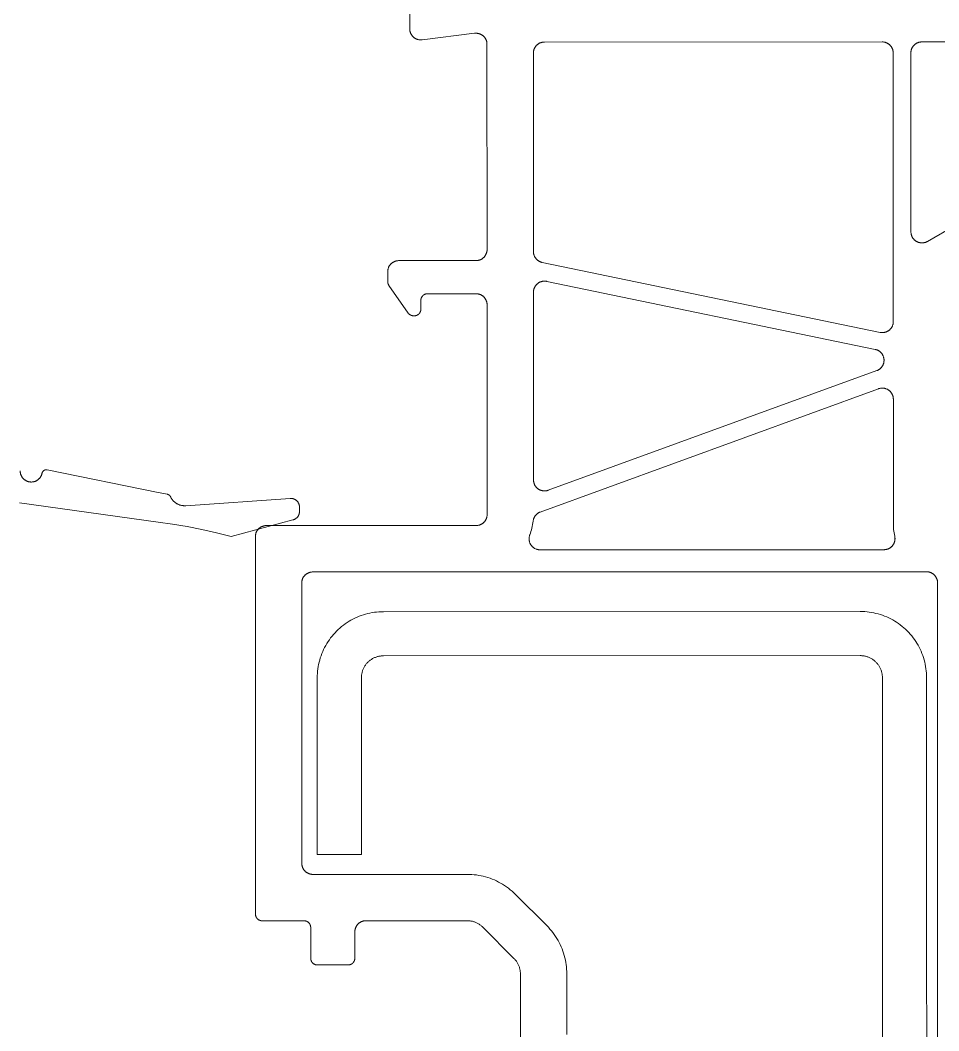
# Model space of a CAD drawing. Header units: metres. Extents: x 19 to 230, y -653 to -519.
# Drawn here: x 25.30018 to 25.34179, y -529.9844 to -529.93863 of the extents above; entities that cross this region are included whole.
import ezdxf

# ---------------------------------------------------------------- set-up
doc = ezdxf.new("R2010")
doc.units = ezdxf.units.M
doc.header["$LTSCALE"] = 0.0125
doc.layers.add('05Fenster', color=171, linetype='Continuous', lineweight=15)
doc.layers.add('Fenster2', color=161, linetype='Continuous', lineweight=5)

# ---------------------------------------------------------------- blocks, each defined once
blk = doc.blocks.new('ElementFe seite')
at = {"layer": 'Fenster2', "flags": 128}
for points in [[(106.699, 152.3), (106.699, 193.899)], [(104.199, 156.6), (104.199, 186.2)], [(106.199, 186.2), (106.199, 156.6)], [(87.799, 170.014), (87.799, 175.4)], [(89.899, 172.753), (89.899, 170.014)], [(87.507, 169.307), (87.53, 169.331), (87.553, 169.357), (87.575, 169.383), (87.596, 169.41), (87.616, 169.437), (87.636, 169.466), (87.654, 169.494), (87.671, 169.524), (87.687, 169.554), (87.703, 169.585), (87.717, 169.616), (87.73, 169.647), (87.742, 169.679), (87.753, 169.712), (87.762, 169.744), (87.771, 169.777), (87.779, 169.811), (87.785, 169.844), (87.79, 169.878), (87.794, 169.912), (87.797, 169.946), (87.799, 169.98), (87.799, 170.014)], [(89.899, 170.014), (89.898, 169.908), (89.892, 169.802), (89.883, 169.697), (89.871, 169.592), (89.854, 169.487), (89.835, 169.383), (89.811, 169.28), (89.785, 169.178), (89.754, 169.076), (89.72, 168.976), (89.683, 168.877), (89.643, 168.779), (89.599, 168.683), (89.552, 168.588), (89.502, 168.495), (89.448, 168.403), (89.392, 168.314), (89.332, 168.226), (89.27, 168.141), (89.204, 168.058), (89.136, 167.977), (89.065, 167.898), (88.991, 167.822)], [(78.299, 169.3), (78.3, 169.31), (78.3, 169.32), (78.301, 169.33), (78.302, 169.341), (78.304, 169.351), (78.306, 169.361), (78.308, 169.371), (78.311, 169.381), (78.314, 169.391), (78.317, 169.4), (78.32, 169.41), (78.324, 169.419), (78.329, 169.429), (78.333, 169.438), (78.338, 169.447), (78.343, 169.456), (78.349, 169.464), (78.354, 169.473), (78.36, 169.481), (78.367, 169.489), (78.373, 169.497), (78.38, 169.505), (78.387, 169.512), (78.395, 169.519), (78.402, 169.526), (78.41, 169.533), (78.418, 169.539), (78.426, 169.545), (78.435, 169.551), (78.444, 169.556), (78.452, 169.561), (78.461, 169.566), (78.471, 169.571), (78.48, 169.575), (78.489, 169.579), (78.499, 169.582), (78.509, 169.586), (78.519, 169.589), (78.528, 169.591), (78.538, 169.594), (78.548, 169.595), (78.559, 169.597), (78.569, 169.598), (78.579, 169.599), (78.589, 169.6), (78.599, 169.6)], [(78.599, 169.6), (79.999, 169.6)], [(79.999, 169.6), (80.01, 169.6), (80.02, 169.599), (80.03, 169.598), (80.04, 169.597), (80.05, 169.595), (80.061, 169.594), (80.07, 169.591), (80.08, 169.589), (80.09, 169.586), (80.1, 169.582), (80.11, 169.579), (80.119, 169.575), (80.128, 169.571), (80.137, 169.566), (80.146, 169.561), (80.155, 169.556), (80.164, 169.551), (80.172, 169.545), (80.181, 169.539), (80.189, 169.533), (80.197, 169.526), (80.204, 169.519), (80.212, 169.512), (80.219, 169.505), (80.226, 169.497), (80.232, 169.489), (80.239, 169.481), (80.245, 169.473), (80.25, 169.464), (80.256, 169.456), (80.261, 169.447), (80.266, 169.438), (80.27, 169.429), (80.275, 169.419), (80.279, 169.41), (80.282, 169.4), (80.285, 169.391), (80.288, 169.381), (80.291, 169.371), (80.293, 169.361), (80.295, 169.351), (80.297, 169.341), (80.298, 169.33), (80.299, 169.32), (80.299, 169.31), (80.299, 169.3)], [(78.299, 167.9), (78.299, 169.3)], [(80.299, 169.3), (80.299, 168.1)], [(86.092, 167.893), (87.507, 169.307)], [(80.299, 168.1), (80.3, 168.083), (80.301, 168.066), (80.302, 168.049), (80.304, 168.032), (80.307, 168.015), (80.31, 167.998), (80.314, 167.981), (80.318, 167.965), (80.323, 167.949), (80.328, 167.932), (80.334, 167.916), (80.341, 167.901), (80.348, 167.885), (80.356, 167.87), (80.364, 167.855), (80.372, 167.84), (80.381, 167.826), (80.391, 167.811), (80.401, 167.798), (80.412, 167.784), (80.423, 167.771), (80.434, 167.759), (80.446, 167.746), (80.458, 167.734), (80.471, 167.723), (80.484, 167.712), (80.497, 167.701), (80.511, 167.691), (80.525, 167.682), (80.54, 167.673), (80.554, 167.664), (80.569, 167.656), (80.585, 167.648), (80.6, 167.641), (80.616, 167.635), (80.632, 167.629), (80.648, 167.623), (80.665, 167.618), (80.681, 167.614), (80.698, 167.61), (80.715, 167.607), (80.731, 167.604), (80.748, 167.602), (80.765, 167.601), (80.782, 167.6), (80.799, 167.6)], [(75.799, 167.3), (75.8, 167.31), (75.8, 167.32), (75.801, 167.33), (75.802, 167.341), (75.804, 167.351), (75.806, 167.361), (75.808, 167.371), (75.811, 167.381), (75.814, 167.391), (75.817, 167.4), (75.82, 167.41), (75.824, 167.419), (75.829, 167.429), (75.833, 167.438), (75.838, 167.447), (75.843, 167.456), (75.849, 167.464), (75.854, 167.473), (75.86, 167.481), (75.867, 167.489), (75.873, 167.497), (75.88, 167.505), (75.887, 167.512), (75.895, 167.519), (75.902, 167.526), (75.91, 167.533), (75.918, 167.539), (75.926, 167.545), (75.935, 167.551), (75.944, 167.556), (75.952, 167.561), (75.961, 167.566), (75.971, 167.571), (75.98, 167.575), (75.989, 167.579), (75.999, 167.582), (76.009, 167.586), (76.019, 167.589), (76.028, 167.591), (76.038, 167.594), (76.048, 167.595), (76.059, 167.597), (76.069, 167.598), (76.079, 167.599), (76.089, 167.6), (76.099, 167.6)], [(76.099, 167.6), (77.999, 167.6)], [(77.999, 167.6), (78.01, 167.6), (78.02, 167.601), (78.03, 167.601), (78.04, 167.603), (78.05, 167.604), (78.061, 167.606), (78.07, 167.608), (78.08, 167.611), (78.09, 167.614), (78.1, 167.617), (78.11, 167.621), (78.119, 167.625), (78.128, 167.629), (78.137, 167.633), (78.146, 167.638), (78.155, 167.643), (78.164, 167.649), (78.172, 167.655), (78.181, 167.661), (78.189, 167.667), (78.197, 167.674), (78.204, 167.681), (78.212, 167.688), (78.219, 167.695), (78.226, 167.703), (78.232, 167.71), (78.239, 167.719), (78.245, 167.727), (78.25, 167.735), (78.256, 167.744), (78.261, 167.753), (78.266, 167.762), (78.27, 167.771), (78.275, 167.78), (78.279, 167.79), (78.282, 167.799), (78.285, 167.809), (78.288, 167.819), (78.291, 167.829), (78.293, 167.839), (78.295, 167.849), (78.297, 167.859), (78.298, 167.869), (78.299, 167.879), (78.299, 167.89), (78.299, 167.9)], [(80.799, 167.6), (85.385, 167.6)], [(85.385, 167.6), (85.419, 167.6), (85.453, 167.602), (85.488, 167.605), (85.521, 167.609), (85.555, 167.614), (85.589, 167.621), (85.622, 167.628), (85.655, 167.637), (85.688, 167.647), (85.72, 167.658), (85.752, 167.67), (85.784, 167.683), (85.815, 167.697), (85.845, 167.712), (85.875, 167.728), (85.905, 167.745), (85.934, 167.764), (85.962, 167.783), (85.989, 167.803), (86.016, 167.824), (86.042, 167.846), (86.068, 167.869), (86.092, 167.893)], [(88.991, 167.822), (87.577, 166.408)], [(75.799, 150.2), (75.799, 167.3)], [(87.577, 166.408), (87.501, 166.334), (87.423, 166.263), (87.342, 166.195), (87.258, 166.13), (87.173, 166.067), (87.085, 166.008), (86.996, 165.951), (86.905, 165.898), (86.811, 165.847), (86.717, 165.8), (86.62, 165.756), (86.522, 165.716), (86.423, 165.679), (86.323, 165.645), (86.222, 165.615), (86.119, 165.588), (86.016, 165.565), (85.912, 165.545), (85.807, 165.529), (85.702, 165.516), (85.597, 165.507), (85.491, 165.502), (85.385, 165.5)], [(78.399, 165.5), (78.382, 165.5), (78.365, 165.499), (78.348, 165.497), (78.331, 165.495), (78.315, 165.493), (78.298, 165.489), (78.281, 165.486), (78.265, 165.481), (78.248, 165.476), (78.232, 165.471), (78.216, 165.465), (78.2, 165.458), (78.185, 165.451), (78.169, 165.444), (78.154, 165.436), (78.14, 165.427), (78.125, 165.418), (78.111, 165.408), (78.097, 165.398), (78.084, 165.388), (78.071, 165.377), (78.058, 165.365), (78.046, 165.353), (78.034, 165.341), (78.023, 165.328), (78.012, 165.315), (78.001, 165.302), (77.991, 165.288), (77.981, 165.274), (77.972, 165.26), (77.964, 165.245), (77.956, 165.23), (77.948, 165.215), (77.941, 165.199), (77.934, 165.183), (77.928, 165.167), (77.923, 165.151), (77.918, 165.135), (77.914, 165.118), (77.91, 165.102), (77.907, 165.085), (77.904, 165.068), (77.902, 165.051), (77.901, 165.034), (77.9, 165.017), (77.899, 165)], [(85.385, 165.5), (78.399, 165.5)], [(77.899, 165), (77.899, 152.3)], [(78.599, 164.6), (80.599, 164.6)], [(78.599, 156.6), (78.599, 164.6)], [(80.599, 164.6), (80.599, 156.6)], [(81.599, 153.6), (81.497, 153.602), (81.395, 153.607), (81.293, 153.616), (81.191, 153.628), (81.09, 153.643), (80.989, 153.663), (80.889, 153.685), (80.79, 153.711), (80.692, 153.74), (80.595, 153.773), (80.499, 153.809), (80.404, 153.848), (80.311, 153.891), (80.219, 153.936), (80.129, 153.985), (80.041, 154.037), (79.954, 154.091), (79.869, 154.149), (79.787, 154.209), (79.706, 154.273), (79.628, 154.339), (79.552, 154.407), (79.478, 154.478), (79.407, 154.552), (79.338, 154.628), (79.272, 154.707), (79.209, 154.787), (79.149, 154.87), (79.091, 154.954), (79.036, 155.041), (78.984, 155.129), (78.936, 155.22), (78.89, 155.311), (78.848, 155.405), (78.809, 155.499), (78.773, 155.595), (78.74, 155.692), (78.711, 155.79), (78.685, 155.89), (78.662, 155.989), (78.643, 156.09), (78.627, 156.191), (78.615, 156.293), (78.606, 156.395), (78.601, 156.497), (78.599, 156.6)], [(80.599, 156.6), (80.6, 156.566), (80.602, 156.532), (80.605, 156.498), (80.609, 156.464), (80.614, 156.43), (80.62, 156.396), (80.628, 156.363), (80.637, 156.33), (80.646, 156.297), (80.657, 156.265), (80.669, 156.233), (80.682, 156.201), (80.696, 156.17), (80.712, 156.14), (80.728, 156.11), (80.745, 156.08), (80.763, 156.051), (80.782, 156.023), (80.803, 155.996), (80.824, 155.969), (80.846, 155.943), (80.869, 155.917), (80.892, 155.893), (80.917, 155.869), (80.942, 155.846), (80.968, 155.824), (80.995, 155.803), (81.023, 155.783), (81.051, 155.764), (81.08, 155.745), (81.109, 155.728), (81.139, 155.712), (81.17, 155.697), (81.201, 155.683), (81.233, 155.67), (81.265, 155.658), (81.297, 155.647), (81.33, 155.637), (81.363, 155.628), (81.396, 155.621), (81.43, 155.614), (81.463, 155.609), (81.497, 155.605), (81.531, 155.602), (81.565, 155.6), (81.599, 155.6)], [(103.199, 155.6), (103.234, 155.6), (103.268, 155.602), (103.302, 155.605), (103.336, 155.609), (103.369, 155.614), (103.403, 155.621), (103.436, 155.628), (103.469, 155.637), (103.502, 155.647), (103.534, 155.658), (103.566, 155.67), (103.598, 155.683), (103.629, 155.697), (103.659, 155.712), (103.69, 155.728), (103.719, 155.745), (103.748, 155.764), (103.776, 155.783), (103.804, 155.803), (103.831, 155.824), (103.857, 155.846), (103.882, 155.869), (103.907, 155.893), (103.93, 155.917), (103.953, 155.943), (103.975, 155.969), (103.996, 155.996), (104.016, 156.023), (104.036, 156.051), (104.054, 156.08), (104.071, 156.11), (104.087, 156.14), (104.103, 156.17), (104.117, 156.201), (104.13, 156.233), (104.142, 156.265), (104.153, 156.297), (104.162, 156.33), (104.171, 156.363), (104.179, 156.396), (104.185, 156.43), (104.19, 156.464), (104.194, 156.498), (104.197, 156.532), (104.199, 156.566), (104.199, 156.6)], [(106.199, 156.6), (106.198, 156.497), (106.192, 156.395), (106.184, 156.293), (106.171, 156.191), (106.156, 156.09), (106.137, 155.989), (106.114, 155.89), (106.088, 155.79), (106.059, 155.692), (106.026, 155.595), (105.99, 155.499), (105.951, 155.405), (105.909, 155.311), (105.863, 155.22), (105.814, 155.129), (105.763, 155.041), (105.708, 154.954), (105.65, 154.87), (105.59, 154.787), (105.527, 154.707), (105.461, 154.628), (105.392, 154.552), (105.321, 154.478), (105.247, 154.407), (105.171, 154.339), (105.093, 154.273), (105.012, 154.209), (104.929, 154.149), (104.845, 154.091), (104.758, 154.037), (104.67, 153.985), (104.58, 153.936), (104.488, 153.891), (104.395, 153.848), (104.3, 153.809), (104.204, 153.773), (104.107, 153.74), (104.009, 153.711), (103.91, 153.685), (103.81, 153.663), (103.709, 153.643), (103.608, 153.628), (103.506, 153.616), (103.404, 153.607), (103.302, 153.602), (103.199, 153.6)], [(81.599, 155.6), (103.199, 155.6)], [(103.199, 153.6), (81.599, 153.6)], [(77.899, 152.3), (77.9, 152.283), (77.901, 152.266), (77.902, 152.249), (77.904, 152.232), (77.907, 152.215), (77.91, 152.198), (77.914, 152.181), (77.918, 152.165), (77.923, 152.149), (77.928, 152.132), (77.934, 152.116), (77.941, 152.101), (77.948, 152.085), (77.956, 152.07), (77.964, 152.055), (77.972, 152.04), (77.981, 152.026), (77.991, 152.011), (78.001, 151.998), (78.012, 151.984), (78.023, 151.971), (78.034, 151.959), (78.046, 151.946), (78.058, 151.934), (78.071, 151.923), (78.084, 151.912), (78.097, 151.901), (78.111, 151.891), (78.125, 151.882), (78.14, 151.873), (78.154, 151.864), (78.169, 151.856), (78.185, 151.848), (78.2, 151.841), (78.216, 151.835), (78.232, 151.829), (78.248, 151.823), (78.265, 151.818), (78.281, 151.814), (78.298, 151.81), (78.315, 151.807), (78.331, 151.804), (78.348, 151.802), (78.365, 151.801), (78.382, 151.8), (78.399, 151.8)], [(106.199, 151.8), (106.217, 151.8), (106.234, 151.801), (106.251, 151.802), (106.268, 151.804), (106.284, 151.807), (106.301, 151.81), (106.318, 151.814), (106.334, 151.818), (106.351, 151.823), (106.367, 151.829), (106.383, 151.835), (106.399, 151.841), (106.414, 151.848), (106.429, 151.856), (106.445, 151.864), (106.459, 151.873), (106.474, 151.882), (106.488, 151.891), (106.502, 151.901), (106.515, 151.912), (106.528, 151.923), (106.541, 151.934), (106.553, 151.946), (106.565, 151.959), (106.576, 151.971), (106.587, 151.984), (106.598, 151.998), (106.608, 152.011), (106.618, 152.026), (106.627, 152.04), (106.635, 152.055), (106.643, 152.07), (106.651, 152.085), (106.658, 152.101), (106.665, 152.116), (106.671, 152.132), (106.676, 152.149), (106.681, 152.165), (106.685, 152.181), (106.689, 152.198), (106.692, 152.215), (106.695, 152.232), (106.697, 152.249), (106.698, 152.266), (106.699, 152.283), (106.699, 152.3)], [(78.399, 151.8), (85.799, 151.8)], [(85.799, 151.8), (106.199, 151.8)], [(88.698, 150.8), (88.68, 150.8), (88.663, 150.799), (88.646, 150.797), (88.629, 150.795), (88.612, 150.792), (88.595, 150.789), (88.578, 150.785), (88.561, 150.781), (88.545, 150.776), (88.529, 150.77), (88.512, 150.764), (88.496, 150.758), (88.481, 150.75), (88.465, 150.743), (88.45, 150.734), (88.435, 150.725), (88.421, 150.716), (88.407, 150.706), (88.393, 150.696), (88.379, 150.685), (88.366, 150.674), (88.353, 150.662), (88.341, 150.65), (88.329, 150.638), (88.318, 150.625), (88.307, 150.612), (88.296, 150.598), (88.286, 150.584), (88.277, 150.569), (88.268, 150.555), (88.259, 150.54), (88.251, 150.524), (88.244, 150.509), (88.237, 150.493), (88.23, 150.477), (88.224, 150.461), (88.219, 150.444), (88.214, 150.428), (88.21, 150.411), (88.207, 150.394), (88.204, 150.377), (88.201, 150.36), (88.2, 150.343), (88.198, 150.326), (88.198, 150.308), (88.198, 150.291), (88.198, 150.274), (88.2, 150.257), (88.201, 150.239), (88.204, 150.222), (88.207, 150.205), (88.21, 150.188), (88.214, 150.172), (88.219, 150.155), (88.224, 150.139), (88.23, 150.122)], [(104.273, 150.8), (88.698, 150.8)], [(104.76, 150.188), (104.764, 150.205), (104.767, 150.222), (104.769, 150.239), (104.771, 150.256), (104.772, 150.273), (104.773, 150.291), (104.773, 150.308), (104.772, 150.325), (104.771, 150.342), (104.769, 150.36), (104.767, 150.377), (104.764, 150.394), (104.76, 150.411), (104.756, 150.427), (104.752, 150.444), (104.746, 150.46), (104.741, 150.477), (104.734, 150.493), (104.727, 150.509), (104.72, 150.524), (104.712, 150.539), (104.703, 150.554), (104.694, 150.569), (104.685, 150.584), (104.675, 150.598), (104.664, 150.611), (104.653, 150.625), (104.642, 150.638), (104.63, 150.65), (104.617, 150.662), (104.605, 150.674), (104.592, 150.685), (104.578, 150.696), (104.564, 150.706), (104.55, 150.716), (104.535, 150.725), (104.521, 150.734), (104.505, 150.742), (104.49, 150.75), (104.474, 150.757), (104.458, 150.764), (104.442, 150.77), (104.426, 150.776), (104.409, 150.781), (104.393, 150.785), (104.376, 150.789), (104.359, 150.792), (104.342, 150.795), (104.325, 150.797), (104.307, 150.799), (104.29, 150.8), (104.273, 150.8)], [(72.042, 149.634), (72.714, 149.74), (73.381, 149.869), (74.043, 150.02), (74.7, 150.194)], [(74.7, 150.194), (77.504, 149.443)], [(76.299, 149.7), (76.282, 149.7), (76.265, 149.701), (76.248, 149.702), (76.231, 149.704), (76.215, 149.707), (76.198, 149.71), (76.181, 149.714), (76.165, 149.718), (76.148, 149.723), (76.132, 149.729), (76.116, 149.735), (76.1, 149.741), (76.085, 149.748), (76.069, 149.756), (76.054, 149.764), (76.04, 149.773), (76.025, 149.782), (76.011, 149.791), (75.997, 149.801), (75.984, 149.812), (75.971, 149.823), (75.958, 149.834), (75.946, 149.846), (75.934, 149.859), (75.923, 149.871), (75.912, 149.884), (75.901, 149.898), (75.891, 149.911), (75.881, 149.926), (75.872, 149.94), (75.864, 149.955), (75.856, 149.97), (75.848, 149.985), (75.841, 150.001), (75.834, 150.016), (75.828, 150.032), (75.823, 150.049), (75.818, 150.065), (75.814, 150.081), (75.81, 150.098), (75.807, 150.115), (75.804, 150.132), (75.802, 150.149), (75.801, 150.166), (75.8, 150.183), (75.799, 150.2)], [(104.699, 149.651), (104.701, 149.729), (104.704, 149.806), (104.711, 149.883), (104.719, 149.96), (104.731, 150.036), (104.744, 150.112), (104.76, 150.188)], [(85.799, 149.7), (76.299, 149.7)], [(86.299, 149.2), (86.299, 149.217), (86.298, 149.234), (86.297, 149.251), (86.295, 149.268), (86.292, 149.285), (86.289, 149.302), (86.285, 149.318), (86.281, 149.335), (86.276, 149.351), (86.271, 149.367), (86.265, 149.383), (86.258, 149.399), (86.251, 149.415), (86.243, 149.43), (86.235, 149.445), (86.227, 149.46), (86.218, 149.474), (86.208, 149.488), (86.198, 149.502), (86.187, 149.515), (86.176, 149.528), (86.165, 149.541), (86.153, 149.553), (86.141, 149.565), (86.128, 149.577), (86.115, 149.588), (86.102, 149.598), (86.088, 149.608), (86.074, 149.618), (86.059, 149.627), (86.045, 149.636), (86.03, 149.644), (86.014, 149.651), (85.999, 149.658), (85.983, 149.665), (85.967, 149.671), (85.951, 149.676), (85.934, 149.681), (85.918, 149.686), (85.901, 149.689), (85.884, 149.693), (85.868, 149.695), (85.851, 149.697), (85.834, 149.699), (85.817, 149.7), (85.799, 149.7)], [(88.23, 150.122), (88.258, 150.047), (88.283, 149.971), (88.305, 149.893), (88.325, 149.816), (88.343, 149.737), (88.359, 149.659), (88.372, 149.579), (88.382, 149.5)], [(65.115, 148.661), (71.4, 149.544)], [(71.4, 149.544), (72.042, 149.634)], [(77.504, 149.443), (77.517, 149.439), (77.53, 149.435), (77.543, 149.43), (77.556, 149.425), (77.568, 149.419), (77.581, 149.413), (77.593, 149.407), (77.605, 149.4), (77.616, 149.393), (77.628, 149.385), (77.639, 149.377), (77.65, 149.369), (77.661, 149.36), (77.671, 149.351), (77.681, 149.341), (77.691, 149.331), (77.7, 149.321), (77.709, 149.311), (77.717, 149.3), (77.726, 149.289), (77.733, 149.277), (77.741, 149.266), (77.748, 149.254), (77.754, 149.242), (77.761, 149.229), (77.766, 149.217), (77.772, 149.204), (77.777, 149.191), (77.781, 149.178), (77.785, 149.165), (77.788, 149.152), (77.791, 149.138), (77.794, 149.125), (77.796, 149.111), (77.798, 149.098), (77.799, 149.084), (77.8, 149.07), (77.8, 149.056)], [(88.382, 149.5), (88.384, 149.483), (88.387, 149.466), (88.391, 149.449), (88.395, 149.432), (88.399, 149.415), (88.405, 149.399), (88.41, 149.382), (88.417, 149.366), (88.424, 149.351), (88.431, 149.335), (88.439, 149.32), (88.447, 149.305), (88.456, 149.29), (88.466, 149.275), (88.476, 149.261), (88.486, 149.247), (88.497, 149.234), (88.509, 149.221), (88.521, 149.209), (88.533, 149.196), (88.546, 149.185), (88.559, 149.173), (88.572, 149.162), (88.586, 149.152), (88.6, 149.142), (88.615, 149.133), (88.63, 149.124), (88.645, 149.116), (88.66, 149.108), (88.676, 149.101), (88.692, 149.094), (88.708, 149.088)], [(104.699, 143.981), (104.699, 149.651)], [(72.644, 148.797), (72.62, 148.798), (72.596, 148.799), (72.572, 148.798), (72.548, 148.797), (72.524, 148.795), (72.5, 148.792), (72.476, 148.788), (72.452, 148.784), (72.428, 148.778), (72.405, 148.772), (72.382, 148.765), (72.359, 148.758), (72.336, 148.749), (72.314, 148.74), (72.292, 148.729), (72.27, 148.719), (72.249, 148.707), (72.228, 148.695), (72.208, 148.682), (72.188, 148.668), (72.169, 148.653), (72.15, 148.638), (72.131, 148.623), (72.113, 148.606), (72.096, 148.589), (72.08, 148.572), (72.064, 148.554), (72.048, 148.535), (72.033, 148.516), (72.019, 148.496), (72.006, 148.476), (71.993, 148.455), (71.981, 148.434), (71.97, 148.413), (71.96, 148.391)], [(77.372, 148.466), (72.644, 148.797)], [(77.8, 148.865), (77.8, 148.851), (77.799, 148.838), (77.798, 148.824), (77.796, 148.81), (77.794, 148.796), (77.791, 148.782), (77.788, 148.769), (77.785, 148.755), (77.78, 148.742), (77.776, 148.729), (77.771, 148.716), (77.765, 148.703), (77.76, 148.69), (77.753, 148.678), (77.746, 148.665), (77.739, 148.653), (77.732, 148.642), (77.724, 148.63), (77.715, 148.619), (77.706, 148.608), (77.697, 148.598), (77.688, 148.588), (77.678, 148.578), (77.668, 148.568), (77.657, 148.559), (77.646, 148.55), (77.635, 148.542), (77.624, 148.534), (77.612, 148.526), (77.6, 148.519), (77.588, 148.512), (77.575, 148.506), (77.563, 148.5), (77.55, 148.495), (77.537, 148.49), (77.524, 148.485), (77.51, 148.481), (77.497, 148.477), (77.483, 148.474), (77.469, 148.472), (77.456, 148.469), (77.442, 148.468), (77.428, 148.466), (77.414, 148.466), (77.4, 148.465), (77.386, 148.466), (77.372, 148.466)], [(77.8, 149.056), (77.8, 148.865)], [(86.299, 139.7), (86.299, 149.2)], [(88.708, 149.088), (104.028, 143.511)], [(71.96, 148.391), (71.957, 148.385), (71.953, 148.379), (71.95, 148.373), (71.946, 148.367), (71.942, 148.361), (71.938, 148.355), (71.934, 148.35), (71.93, 148.345), (71.925, 148.339), (71.92, 148.334), (71.915, 148.329), (71.91, 148.325), (71.905, 148.32), (71.899, 148.316), (71.894, 148.312), (71.888, 148.308), (71.882, 148.304), (71.876, 148.301), (71.87, 148.297), (71.864, 148.294), (71.857, 148.291), (71.851, 148.289), (71.844, 148.286), (71.838, 148.284), (71.831, 148.282), (71.824, 148.28), (71.818, 148.279)], [(71.4, 148.194), (66.374, 147.171)], [(71.818, 148.279), (71.4, 148.194)], [(89.07, 148.104), (89.054, 148.11), (89.038, 148.115), (89.021, 148.119), (89.005, 148.123), (88.988, 148.127), (88.971, 148.129), (88.954, 148.131), (88.937, 148.133), (88.92, 148.134), (88.903, 148.134), (88.885, 148.134), (88.868, 148.133), (88.851, 148.132), (88.834, 148.13), (88.817, 148.128), (88.8, 148.124), (88.784, 148.121), (88.767, 148.117), (88.751, 148.112), (88.734, 148.106), (88.718, 148.1), (88.702, 148.094), (88.687, 148.087), (88.671, 148.079), (88.656, 148.071), (88.641, 148.063), (88.627, 148.054), (88.613, 148.044), (88.599, 148.034), (88.585, 148.023), (88.572, 148.012), (88.559, 148.001), (88.547, 147.989), (88.535, 147.977), (88.524, 147.964), (88.512, 147.951), (88.502, 147.938), (88.492, 147.924), (88.482, 147.91), (88.473, 147.895), (88.464, 147.88), (88.456, 147.865), (88.448, 147.85), (88.441, 147.834), (88.435, 147.819), (88.429, 147.802), (88.423, 147.786), (88.418, 147.77), (88.414, 147.753), (88.41, 147.737), (88.407, 147.72), (88.404, 147.703), (88.402, 147.686), (88.401, 147.669), (88.4, 147.652), (88.399, 147.634)], [(103.949, 142.689), (89.07, 148.104)], [(66.139, 147.326), (66.135, 147.343), (66.13, 147.359), (66.125, 147.376), (66.12, 147.393), (66.113, 147.409), (66.107, 147.425), (66.099, 147.441), (66.091, 147.456), (66.083, 147.471), (66.074, 147.486), (66.064, 147.501), (66.054, 147.515), (66.044, 147.529), (66.033, 147.543), (66.021, 147.556), (66.009, 147.569), (65.997, 147.581), (65.984, 147.593), (65.971, 147.604), (65.957, 147.615), (65.944, 147.626), (65.929, 147.636), (65.915, 147.645), (65.9, 147.654), (65.884, 147.663), (65.869, 147.671), (65.853, 147.678), (65.837, 147.685), (65.821, 147.691), (65.804, 147.697), (65.787, 147.702), (65.771, 147.706), (65.754, 147.71), (65.736, 147.713), (65.719, 147.716), (65.702, 147.718), (65.685, 147.72), (65.667, 147.721), (65.65, 147.721), (65.632, 147.721), (65.615, 147.72), (65.597, 147.718), (65.58, 147.716), (65.563, 147.713), (65.546, 147.71), (65.529, 147.706), (65.512, 147.702), (65.495, 147.696), (65.479, 147.691), (65.462, 147.684), (65.446, 147.678), (65.431, 147.67), (65.415, 147.662), (65.4, 147.654), (65.385, 147.645), (65.37, 147.635), (65.356, 147.625), (65.342, 147.615), (65.328, 147.604), (65.315, 147.592), (65.303, 147.581), (65.29, 147.568), (65.278, 147.555), (65.267, 147.542), (65.256, 147.529), (65.245, 147.515), (65.235, 147.5), (65.226, 147.486), (65.217, 147.471), (65.208, 147.456), (65.201, 147.44), (65.193, 147.424), (65.186, 147.408), (65.18, 147.392), (65.174, 147.375), (65.169, 147.359), (65.165, 147.342), (65.161, 147.325), (65.158, 147.308), (65.155, 147.291), (65.153, 147.273), (65.151, 147.256), (65.15, 147.238), (65.15, 147.221)], [(88.399, 147.634), (88.399, 139.131)], [(66.374, 147.171), (66.368, 147.17), (66.361, 147.169), (66.354, 147.168), (66.347, 147.168), (66.34, 147.167), (66.333, 147.167), (66.326, 147.168), (66.319, 147.168), (66.312, 147.169), (66.305, 147.169), (66.299, 147.171), (66.292, 147.172), (66.285, 147.174), (66.278, 147.175), (66.272, 147.177), (66.265, 147.18), (66.259, 147.182), (66.252, 147.185), (66.246, 147.188), (66.24, 147.191), (66.234, 147.195), (66.228, 147.198), (66.222, 147.202), (66.216, 147.206), (66.211, 147.21), (66.206, 147.215), (66.2, 147.219), (66.195, 147.224), (66.19, 147.229), (66.186, 147.234), (66.181, 147.239), (66.177, 147.244), (66.173, 147.25), (66.169, 147.256), (66.165, 147.262), (66.161, 147.267), (66.158, 147.274), (66.155, 147.28), (66.152, 147.286), (66.149, 147.292), (66.147, 147.299), (66.144, 147.305), (66.142, 147.312), (66.141, 147.319), (66.139, 147.326)], [(104.028, 143.511), (104.045, 143.506), (104.061, 143.501), (104.078, 143.496), (104.094, 143.492), (104.111, 143.489), (104.128, 143.486), (104.145, 143.484), (104.162, 143.483), (104.179, 143.482), (104.196, 143.481), (104.213, 143.481), (104.231, 143.482), (104.248, 143.484), (104.265, 143.485), (104.282, 143.488), (104.299, 143.491), (104.315, 143.495), (104.332, 143.499), (104.348, 143.504), (104.365, 143.509), (104.381, 143.515), (104.397, 143.522), (104.412, 143.529), (104.428, 143.536), (104.443, 143.544), (104.458, 143.553), (104.472, 143.562), (104.486, 143.572), (104.5, 143.582), (104.514, 143.592), (104.527, 143.603), (104.54, 143.615), (104.552, 143.627), (104.564, 143.639), (104.575, 143.651), (104.586, 143.665), (104.597, 143.678), (104.607, 143.692), (104.617, 143.706), (104.626, 143.72), (104.635, 143.735), (104.643, 143.75), (104.651, 143.766), (104.658, 143.781), (104.664, 143.797), (104.67, 143.813), (104.676, 143.829), (104.681, 143.846), (104.685, 143.862), (104.689, 143.879), (104.692, 143.896), (104.695, 143.913), (104.697, 143.93), (104.698, 143.947), (104.699, 143.964), (104.699, 143.981)], [(103.879, 141.73), (103.896, 141.733), (103.913, 141.738), (103.929, 141.743), (103.946, 141.748), (103.962, 141.754), (103.978, 141.761), (103.994, 141.768), (104.009, 141.776), (104.024, 141.784), (104.039, 141.793), (104.054, 141.802), (104.068, 141.812), (104.082, 141.822), (104.095, 141.833), (104.108, 141.844), (104.121, 141.856), (104.133, 141.868), (104.145, 141.88), (104.157, 141.893), (104.168, 141.906), (104.178, 141.92), (104.188, 141.934), (104.198, 141.948), (104.207, 141.963), (104.216, 141.978), (104.224, 141.993), (104.231, 142.009), (104.238, 142.024), (104.245, 142.04), (104.251, 142.057), (104.256, 142.073), (104.261, 142.09), (104.265, 142.106), (104.268, 142.123), (104.271, 142.14), (104.274, 142.157), (104.276, 142.174), (104.277, 142.192), (104.278, 142.209), (104.278, 142.226), (104.277, 142.243), (104.276, 142.261), (104.274, 142.278), (104.272, 142.295), (104.269, 142.312), (104.266, 142.329), (104.262, 142.346), (104.257, 142.362), (104.252, 142.379), (104.246, 142.395), (104.24, 142.411), (104.233, 142.427), (104.225, 142.442), (104.217, 142.458), (104.209, 142.473), (104.2, 142.487), (104.19, 142.502), (104.18, 142.516), (104.17, 142.529), (104.159, 142.543), (104.147, 142.556), (104.136, 142.568), (104.123, 142.58), (104.111, 142.592), (104.098, 142.603), (104.084, 142.614), (104.07, 142.625), (104.056, 142.634), (104.042, 142.644), (104.027, 142.653), (104.012, 142.661), (103.996, 142.669), (103.981, 142.676), (103.965, 142.683), (103.949, 142.689)], [(89.001, 138.642), (103.879, 141.73)], [(104.098, 140.958), (88.798, 137.782)], [(104.699, 140.468), (104.699, 140.486), (104.698, 140.503), (104.697, 140.52), (104.695, 140.538), (104.692, 140.555), (104.689, 140.572), (104.685, 140.589), (104.68, 140.606), (104.675, 140.622), (104.669, 140.639), (104.663, 140.655), (104.656, 140.671), (104.649, 140.687), (104.641, 140.702), (104.633, 140.718), (104.624, 140.733), (104.614, 140.747), (104.604, 140.762), (104.594, 140.775), (104.583, 140.789), (104.572, 140.802), (104.56, 140.815), (104.548, 140.827), (104.535, 140.839), (104.522, 140.851), (104.508, 140.862), (104.494, 140.872), (104.48, 140.882), (104.466, 140.892), (104.451, 140.901), (104.435, 140.909), (104.42, 140.917), (104.404, 140.924), (104.388, 140.931), (104.372, 140.938), (104.356, 140.943), (104.339, 140.948), (104.322, 140.953), (104.305, 140.957), (104.288, 140.96), (104.271, 140.963), (104.254, 140.965), (104.236, 140.967), (104.219, 140.968), (104.202, 140.968), (104.184, 140.968), (104.167, 140.967), (104.149, 140.966), (104.132, 140.964), (104.115, 140.961), (104.098, 140.958)], [(82.729, 140.072), (82.735, 140.08), (82.742, 140.088), (82.748, 140.096), (82.755, 140.104), (82.762, 140.111), (82.769, 140.118), (82.777, 140.125), (82.785, 140.132), (82.793, 140.138), (82.801, 140.144), (82.81, 140.15), (82.818, 140.156), (82.827, 140.161), (82.836, 140.166), (82.846, 140.17), (82.855, 140.175), (82.864, 140.179), (82.874, 140.182), (82.884, 140.186), (82.894, 140.189), (82.904, 140.191), (82.914, 140.193), (82.924, 140.195), (82.934, 140.197), (82.944, 140.198), (82.954, 140.199), (82.965, 140.2), (82.975, 140.2)], [(82.975, 140.2), (82.999, 140.2)], [(82.999, 140.2), (83.01, 140.2), (83.02, 140.199), (83.03, 140.198), (83.04, 140.197), (83.05, 140.195), (83.061, 140.194), (83.07, 140.191), (83.08, 140.189), (83.09, 140.186), (83.1, 140.182), (83.11, 140.179), (83.119, 140.175), (83.128, 140.171), (83.137, 140.166), (83.146, 140.161), (83.155, 140.156), (83.164, 140.151), (83.172, 140.145), (83.181, 140.139), (83.189, 140.133), (83.197, 140.126), (83.204, 140.119), (83.212, 140.112), (83.219, 140.105), (83.226, 140.097), (83.232, 140.089), (83.239, 140.081), (83.245, 140.073), (83.25, 140.064), (83.256, 140.056), (83.261, 140.047), (83.266, 140.038), (83.27, 140.029), (83.275, 140.019), (83.279, 140.01), (83.282, 140), (83.285, 139.991), (83.288, 139.981), (83.291, 139.971), (83.293, 139.961), (83.295, 139.951), (83.297, 139.941), (83.298, 139.93), (83.299, 139.92), (83.299, 139.91), (83.299, 139.9)], [(104.699, 128.3), (104.699, 140.468)], [(81.854, 138.822), (82.729, 140.072)], [(83.299, 139.9), (83.299, 139.5)], [(85.799, 139.2), (85.817, 139.2), (85.834, 139.201), (85.851, 139.202), (85.868, 139.204), (85.884, 139.207), (85.901, 139.21), (85.918, 139.214), (85.934, 139.218), (85.951, 139.223), (85.967, 139.229), (85.983, 139.235), (85.999, 139.241), (86.014, 139.248), (86.03, 139.256), (86.045, 139.264), (86.059, 139.273), (86.074, 139.282), (86.088, 139.291), (86.102, 139.301), (86.115, 139.312), (86.128, 139.323), (86.141, 139.334), (86.153, 139.346), (86.165, 139.359), (86.176, 139.371), (86.187, 139.384), (86.198, 139.398), (86.208, 139.411), (86.218, 139.426), (86.227, 139.44), (86.235, 139.455), (86.243, 139.47), (86.251, 139.485), (86.258, 139.501), (86.265, 139.516), (86.271, 139.532), (86.276, 139.549), (86.281, 139.565), (86.285, 139.581), (86.289, 139.598), (86.292, 139.615), (86.295, 139.632), (86.297, 139.649), (86.298, 139.666), (86.299, 139.683), (86.299, 139.7)], [(83.299, 139.5), (83.3, 139.49), (83.3, 139.479), (83.301, 139.469), (83.302, 139.459), (83.304, 139.449), (83.306, 139.439), (83.308, 139.429), (83.311, 139.419), (83.314, 139.409), (83.317, 139.399), (83.32, 139.39), (83.324, 139.38), (83.329, 139.371), (83.333, 139.362), (83.338, 139.353), (83.343, 139.344), (83.349, 139.335), (83.354, 139.327), (83.36, 139.319), (83.367, 139.31), (83.373, 139.303), (83.38, 139.295), (83.387, 139.288), (83.395, 139.281), (83.402, 139.274), (83.41, 139.267), (83.418, 139.261), (83.426, 139.255), (83.435, 139.249), (83.444, 139.243), (83.452, 139.238), (83.461, 139.233), (83.471, 139.229), (83.48, 139.225), (83.489, 139.221), (83.499, 139.217), (83.509, 139.214), (83.519, 139.211), (83.528, 139.208), (83.538, 139.206), (83.548, 139.204), (83.559, 139.203), (83.569, 139.201), (83.579, 139.2), (83.589, 139.2), (83.599, 139.2)], [(83.599, 139.2), (85.799, 139.2)], [(81.799, 138.65), (81.8, 138.66), (81.8, 138.67), (81.801, 138.68), (81.802, 138.69), (81.804, 138.7), (81.806, 138.71), (81.808, 138.72), (81.81, 138.73), (81.813, 138.74), (81.817, 138.749), (81.82, 138.759), (81.824, 138.768), (81.828, 138.778), (81.833, 138.787), (81.838, 138.796), (81.843, 138.805), (81.848, 138.813), (81.854, 138.822)], [(88.399, 139.131), (88.4, 139.114), (88.401, 139.096), (88.402, 139.079), (88.404, 139.062), (88.407, 139.045), (88.41, 139.028), (88.414, 139.011), (88.419, 138.994), (88.424, 138.977), (88.429, 138.961), (88.436, 138.944), (88.442, 138.928), (88.45, 138.913), (88.458, 138.897), (88.466, 138.882), (88.475, 138.867), (88.485, 138.852), (88.494, 138.838), (88.505, 138.824), (88.516, 138.811), (88.527, 138.797), (88.539, 138.785), (88.551, 138.772), (88.564, 138.76), (88.577, 138.749), (88.591, 138.738), (88.605, 138.728), (88.619, 138.717), (88.633, 138.708), (88.648, 138.699), (88.663, 138.69), (88.679, 138.683), (88.695, 138.675), (88.711, 138.668), (88.727, 138.662), (88.743, 138.656), (88.76, 138.651), (88.777, 138.647), (88.794, 138.643), (88.811, 138.639), (88.828, 138.636), (88.845, 138.634), (88.863, 138.633), (88.88, 138.632), (88.897, 138.631), (88.915, 138.631), (88.932, 138.632), (88.949, 138.634), (88.967, 138.636), (88.984, 138.638), (89.001, 138.642)], [(81.799, 138.2), (81.799, 138.65)], [(82.299, 137.7), (82.282, 137.7), (82.265, 137.701), (82.248, 137.702), (82.231, 137.704), (82.215, 137.707), (82.198, 137.71), (82.181, 137.714), (82.165, 137.718), (82.148, 137.723), (82.132, 137.729), (82.116, 137.735), (82.1, 137.741), (82.085, 137.748), (82.069, 137.756), (82.054, 137.764), (82.04, 137.773), (82.025, 137.782), (82.011, 137.791), (81.997, 137.801), (81.984, 137.812), (81.971, 137.823), (81.958, 137.834), (81.946, 137.846), (81.934, 137.859), (81.923, 137.871), (81.912, 137.884), (81.901, 137.898), (81.891, 137.911), (81.881, 137.926), (81.872, 137.94), (81.864, 137.955), (81.856, 137.97), (81.848, 137.985), (81.841, 138.001), (81.834, 138.016), (81.828, 138.032), (81.823, 138.049), (81.818, 138.065), (81.814, 138.081), (81.81, 138.098), (81.807, 138.115), (81.804, 138.132), (81.802, 138.149), (81.801, 138.166), (81.8, 138.183), (81.799, 138.2)], [(85.799, 137.7), (82.299, 137.7)], [(86.299, 137.2), (86.299, 137.217), (86.298, 137.234), (86.297, 137.251), (86.295, 137.268), (86.292, 137.285), (86.289, 137.302), (86.285, 137.318), (86.281, 137.335), (86.276, 137.351), (86.271, 137.367), (86.265, 137.383), (86.258, 137.399), (86.251, 137.415), (86.243, 137.43), (86.235, 137.445), (86.227, 137.46), (86.218, 137.474), (86.208, 137.488), (86.198, 137.502), (86.187, 137.515), (86.176, 137.528), (86.165, 137.541), (86.153, 137.553), (86.141, 137.565), (86.128, 137.577), (86.115, 137.588), (86.102, 137.598), (86.088, 137.608), (86.074, 137.618), (86.059, 137.627), (86.045, 137.636), (86.03, 137.644), (86.014, 137.651), (85.999, 137.658), (85.983, 137.665), (85.967, 137.671), (85.951, 137.676), (85.934, 137.681), (85.918, 137.686), (85.901, 137.689), (85.884, 137.693), (85.868, 137.695), (85.851, 137.697), (85.834, 137.699), (85.817, 137.699), (85.799, 137.7)], [(88.798, 137.782), (88.781, 137.779), (88.765, 137.774), (88.748, 137.77), (88.732, 137.764), (88.716, 137.758), (88.7, 137.752), (88.685, 137.744), (88.67, 137.737), (88.654, 137.729), (88.64, 137.72), (88.625, 137.711), (88.611, 137.701), (88.597, 137.691), (88.584, 137.681), (88.571, 137.67), (88.558, 137.658), (88.546, 137.647), (88.534, 137.634), (88.523, 137.622), (88.512, 137.608), (88.501, 137.595), (88.491, 137.581), (88.481, 137.567), (88.472, 137.553), (88.464, 137.538), (88.456, 137.523), (88.448, 137.508), (88.441, 137.492), (88.434, 137.476), (88.428, 137.46), (88.423, 137.444), (88.418, 137.428), (88.414, 137.411), (88.41, 137.395), (88.407, 137.378), (88.404, 137.361), (88.402, 137.344), (88.401, 137.327), (88.4, 137.31), (88.399, 137.293)], [(86.299, 127.9), (86.299, 137.2)], [(88.399, 137.293), (88.399, 128.3)], [(106.249, 136.837), (106.234, 136.846), (106.218, 136.854), (106.202, 136.861), (106.186, 136.868), (106.17, 136.874), (106.154, 136.88), (106.137, 136.885), (106.12, 136.889), (106.103, 136.893), (106.086, 136.897), (106.069, 136.899), (106.051, 136.902), (106.034, 136.903), (106.017, 136.904), (105.999, 136.904), (105.982, 136.904), (105.964, 136.903), (105.947, 136.901), (105.93, 136.899), (105.912, 136.897), (105.895, 136.893), (105.878, 136.889), (105.861, 136.885), (105.845, 136.88), (105.828, 136.874), (105.812, 136.868), (105.796, 136.861), (105.78, 136.854), (105.765, 136.846), (105.749, 136.837), (105.734, 136.828), (105.72, 136.819), (105.705, 136.809), (105.692, 136.798), (105.678, 136.787), (105.665, 136.776), (105.652, 136.764), (105.64, 136.751), (105.628, 136.739), (105.616, 136.726), (105.605, 136.712), (105.595, 136.698), (105.585, 136.684), (105.575, 136.669), (105.566, 136.654), (105.558, 136.639), (105.55, 136.623), (105.543, 136.608), (105.536, 136.591), (105.53, 136.575), (105.524, 136.559), (105.519, 136.542), (105.514, 136.525), (105.51, 136.508), (105.507, 136.491), (105.504, 136.474), (105.502, 136.456), (105.501, 136.439), (105.5, 136.422), (105.499, 136.404)], [(111.263, 133.948), (106.249, 136.837)], [(105.499, 136.404), (105.499, 128.3)], [(88.399, 128.3), (88.4, 128.283), (88.401, 128.266), (88.402, 128.249), (88.404, 128.232), (88.407, 128.215), (88.41, 128.198), (88.414, 128.181), (88.418, 128.165), (88.423, 128.149), (88.428, 128.132), (88.434, 128.116), (88.441, 128.101), (88.448, 128.085), (88.456, 128.07), (88.464, 128.055), (88.472, 128.04), (88.481, 128.026), (88.491, 128.011), (88.501, 127.998), (88.512, 127.984), (88.523, 127.971), (88.534, 127.959), (88.546, 127.946), (88.558, 127.934), (88.571, 127.923), (88.584, 127.912), (88.597, 127.901), (88.611, 127.891), (88.625, 127.882), (88.64, 127.873), (88.654, 127.864), (88.669, 127.856), (88.685, 127.848), (88.7, 127.841), (88.716, 127.835), (88.732, 127.829), (88.748, 127.823), (88.765, 127.818), (88.781, 127.814), (88.798, 127.81), (88.815, 127.807), (88.831, 127.804), (88.848, 127.802), (88.865, 127.801), (88.882, 127.8), (88.899, 127.8)], [(104.199, 127.8), (104.217, 127.8), (104.234, 127.801), (104.251, 127.802), (104.268, 127.804), (104.284, 127.807), (104.301, 127.81), (104.318, 127.814), (104.334, 127.818), (104.351, 127.823), (104.367, 127.829), (104.383, 127.835), (104.399, 127.841), (104.414, 127.848), (104.429, 127.856), (104.445, 127.864), (104.459, 127.873), (104.474, 127.882), (104.488, 127.891), (104.502, 127.901), (104.515, 127.912), (104.528, 127.923), (104.541, 127.934), (104.553, 127.946), (104.565, 127.959), (104.576, 127.971), (104.587, 127.984), (104.598, 127.998), (104.608, 128.011), (104.618, 128.026), (104.627, 128.04), (104.635, 128.055), (104.643, 128.07), (104.651, 128.085), (104.658, 128.101), (104.665, 128.116), (104.671, 128.132), (104.676, 128.149), (104.681, 128.165), (104.685, 128.181), (104.689, 128.198), (104.692, 128.215), (104.695, 128.232), (104.697, 128.249), (104.698, 128.266), (104.699, 128.283), (104.699, 128.3)], [(105.499, 128.3), (105.5, 128.283), (105.501, 128.266), (105.502, 128.249), (105.504, 128.232), (105.507, 128.215), (105.51, 128.198), (105.514, 128.181), (105.518, 128.165), (105.523, 128.149), (105.528, 128.132), (105.534, 128.116), (105.541, 128.101), (105.548, 128.085), (105.556, 128.07), (105.564, 128.055), (105.572, 128.04), (105.581, 128.026), (105.591, 128.011), (105.601, 127.998), (105.612, 127.984), (105.623, 127.971), (105.634, 127.959), (105.646, 127.946), (105.658, 127.934), (105.671, 127.923), (105.684, 127.912), (105.697, 127.901), (105.711, 127.891), (105.725, 127.882), (105.74, 127.873), (105.754, 127.864), (105.769, 127.856), (105.785, 127.848), (105.8, 127.841), (105.816, 127.835), (105.832, 127.829), (105.848, 127.823), (105.865, 127.818), (105.881, 127.814), (105.898, 127.81), (105.915, 127.807), (105.931, 127.804), (105.948, 127.802), (105.965, 127.801), (105.982, 127.8), (105.999, 127.8)], [(85.738, 127.404), (85.756, 127.402), (85.773, 127.401), (85.79, 127.4), (85.807, 127.4), (85.825, 127.4), (85.842, 127.402), (85.859, 127.403), (85.876, 127.406), (85.893, 127.409), (85.91, 127.412), (85.927, 127.416), (85.944, 127.421), (85.96, 127.426), (85.976, 127.432), (85.992, 127.438), (86.008, 127.445), (86.024, 127.453), (86.039, 127.461), (86.054, 127.469), (86.069, 127.479), (86.083, 127.488), (86.097, 127.498), (86.111, 127.509), (86.124, 127.52), (86.137, 127.531), (86.15, 127.543), (86.162, 127.555), (86.173, 127.568), (86.185, 127.581), (86.196, 127.595), (86.206, 127.608), (86.216, 127.623), (86.225, 127.637), (86.234, 127.652), (86.242, 127.667), (86.25, 127.683), (86.257, 127.698), (86.264, 127.714), (86.27, 127.73), (86.275, 127.747), (86.28, 127.763), (86.285, 127.78), (86.289, 127.797), (86.292, 127.814), (86.295, 127.831), (86.297, 127.848), (86.298, 127.865), (86.299, 127.883), (86.299, 127.9)], [(88.899, 127.8), (104.199, 127.8)], [(105.999, 127.8), (124.755, 127.8)], [(82.799, 127.2), (82.8, 127.217), (82.801, 127.234), (82.802, 127.252), (82.804, 127.269), (82.807, 127.286), (82.81, 127.303), (82.814, 127.32), (82.818, 127.336), (82.823, 127.353), (82.829, 127.369), (82.835, 127.385), (82.842, 127.401), (82.849, 127.417), (82.857, 127.432), (82.865, 127.448), (82.874, 127.462), (82.883, 127.477), (82.893, 127.491), (82.903, 127.505), (82.914, 127.519), (82.925, 127.532), (82.937, 127.544), (82.949, 127.557), (82.962, 127.569), (82.975, 127.58), (82.988, 127.591), (83.002, 127.602), (83.016, 127.612), (83.03, 127.621), (83.045, 127.63), (83.06, 127.639), (83.075, 127.647), (83.091, 127.654), (83.107, 127.661), (83.123, 127.668), (83.139, 127.673), (83.155, 127.679), (83.172, 127.683), (83.189, 127.687), (83.206, 127.691), (83.223, 127.694), (83.24, 127.696), (83.257, 127.698), (83.274, 127.699), (83.292, 127.7), (83.309, 127.7), (83.326, 127.699), (83.343, 127.698), (83.361, 127.696)], [(83.361, 127.696), (85.738, 127.404)], [(82.799, 125.7), (82.799, 127.2)]]:
    blk.add_lwpolyline(points, dxfattribs=at)

msp = doc.modelspace()

# ---------------------------------------------------------------- block references
at = {"layer": '05Fenster', "xscale": -0.001, "yscale": 0.0009999999999999998, "zscale": 0.001, "rotation": 180.0199990807646}
msp.add_blockref('ElementFe seite', (25.234982, -529.811847), dxfattribs=at)

doc.saveas('drawing.dxf')
